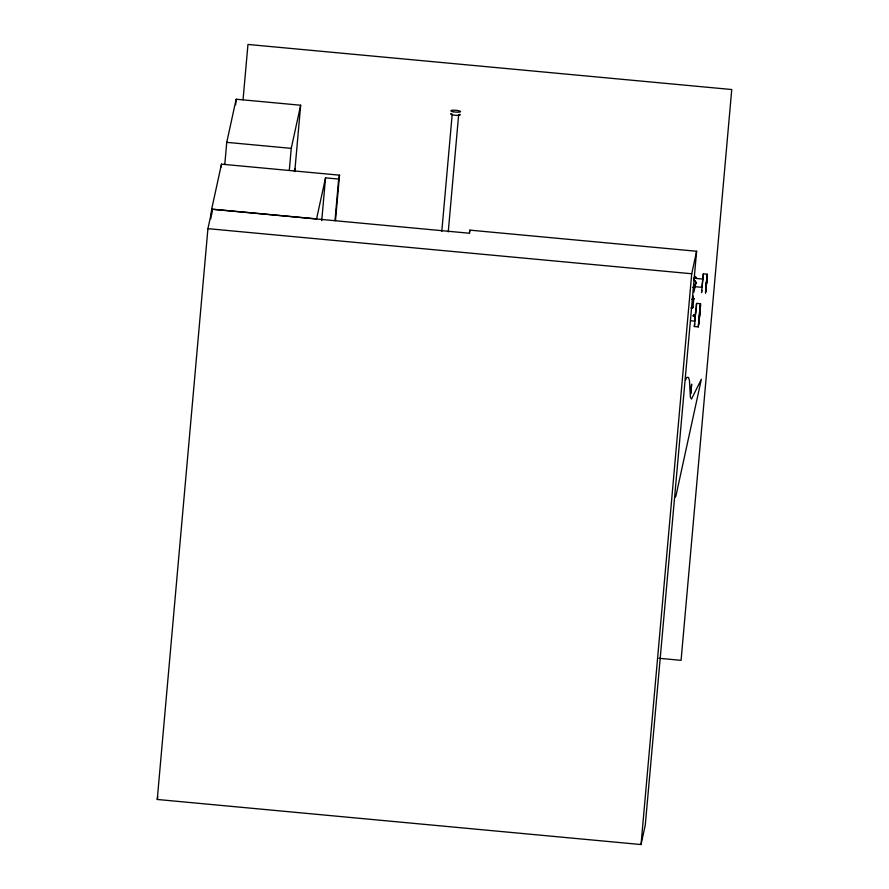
<?xml version="1.0" encoding="UTF-8"?>
<svg xmlns="http://www.w3.org/2000/svg" width="889" height="889" viewBox="0 0 889 889"><rect width="100%" height="100%" fill="white"/><g stroke="black" fill="none" stroke-linecap="round" stroke-linejoin="round"><path stroke-width="1.33" d="M702.043 287.303L702.721 279.646M696.554 303.982L696.354 307.394M700.432 306.727L700.488 304.86L698.31 326.908L694.342 326.541L696.543 303.349L700.51 303.716L700.31 308.55M694.809 320.873L696.02 308.727M698.843 319.818L698.31 326.908M700.132 310.817L700.321 307.761M703.021 279.146L703.332 273.845L707.3 274.223L705.522 292.926L707.3 274.223M705.91 286.991C705.366 297.593 706.077 284.902 705.855 290.625C706.833 282.124 707.266 274.457 706.966 276.523L706.455 281.146M693.387 296.104L692.875 298.637M700.121 310.283L698.765 324.152L699.143 321.151M693.342 296.782L693.209 298.326A4.045 0.756 5.1 0 1 693.009 298.582M693.287 315.762L695.198 316.084L695.098 317.273M213.538 209.393L469.214 233.218L469.881 230.14L696.62 251.265L645.27 825.148L641.036 844.55L157.253 799.467L207.926 228.662L212.16 209.271M210.815 218.805L211.671 209.126L221.483 164.165L339.52 175.166L335.475 220.705M211.671 214.794L212.038 210.649M221.239 166.932L221.483 164.165M224.784 164.465L226.751 142.351L236.152 99.224L300.66 105.235L294.77 171.577M235.663 104.758L236.152 99.224M243.053 99.735L247.964 44.45L731.747 89.533L681.074 660.338L658.96 658.271M289.292 170.477L291.248 148.363L300.66 105.235M294.603 171.221L294.859 168.454L294.27 171.144M321.729 220.639L325.53 177.856L338.665 179.078L339.52 175.166M334.997 220.483L338.665 179.078M441.789 231.429L452.212 114.059M448.256 231.918L458.657 114.659M469.636 232.896L469.881 230.14M641.036 844.55L691.72 273.756L696.62 251.265M692.964 307.494L693.742 298.793M698.943 317.451L700.51 303.716M699.876 313.172L699.299 319.195M706.033 285.302L706.255 282.869M694.798 323.785L694.342 326.541M701.921 290.314L701.554 292.559L703.332 273.845M693.464 316.451L695.198 316.084L695.309 314.85M157.253 799.467L157.82 796.877M325.53 177.856L316.573 218.905L211.671 209.126M693.876 292.203L695.865 283.102L695.431 281.335M693.498 315.384L695.198 316.084L694.676 315.451L693.387 315.906L693.731 314.939L693.198 315.928L694.565 316.651L695.198 316.084L694.653 315.028M685.475 380.103L686.875 377.336L688.575 377.492L689.453 380.47L690.397 397.294L691.486 399.083L701.365 379.259L675.818 496.418L674.707 497.44M694.809 285.236L695.809 282.546L693.965 280.157M693.609 315.473L694.353 315.606M692.631 287.414L693.731 287.325A4.801 0.889 5.1 0 0 694.453 286.491L693.653 286.169M690.864 320.807L694.865 321.151M226.751 142.351L291.248 148.363M207.926 228.662L691.72 273.756M693.409 278.19L702.543 279.046M695.242 286.703L701.777 287.314M695.409 313.361L695.576 311.739M695.409 276.423L696.531 278.324M695.32 284.613A2.956 2.911 12.3 0 1 694.509 285.336M693.853 280.091A2.956 2.911 12.3 0 1 695.743 283.835M691.686 299.315A4.778 0.889 5.1 0 0 692.909 298.182A4.778 0.889 5.1 0 1 692.664 299.349M692.775 307.194A4.778 0.889 5.1 0 1 690.909 308.016M692.609 307.049A4.778 0.889 5.1 0 1 691.675 307.927M459.724 114.303A4.856 0.9 5.1 0 1 455.246 115.248A4.856 0.9 5.1 0 1 451.345 113.525M706.077 286.569L706.088 287.147L706.755 280.013L706.077 286.569M690.831 392.071L690.797 393.683L691.642 384.17L690.831 392.071M453.134 111.736A4.856 0.9 5.1 0 0 460.558 111.636A4.856 0.9 5.1 0 0 453.468 110.192A4.856 0.9 5.1 0 0 453.134 111.736"/></g></svg>
